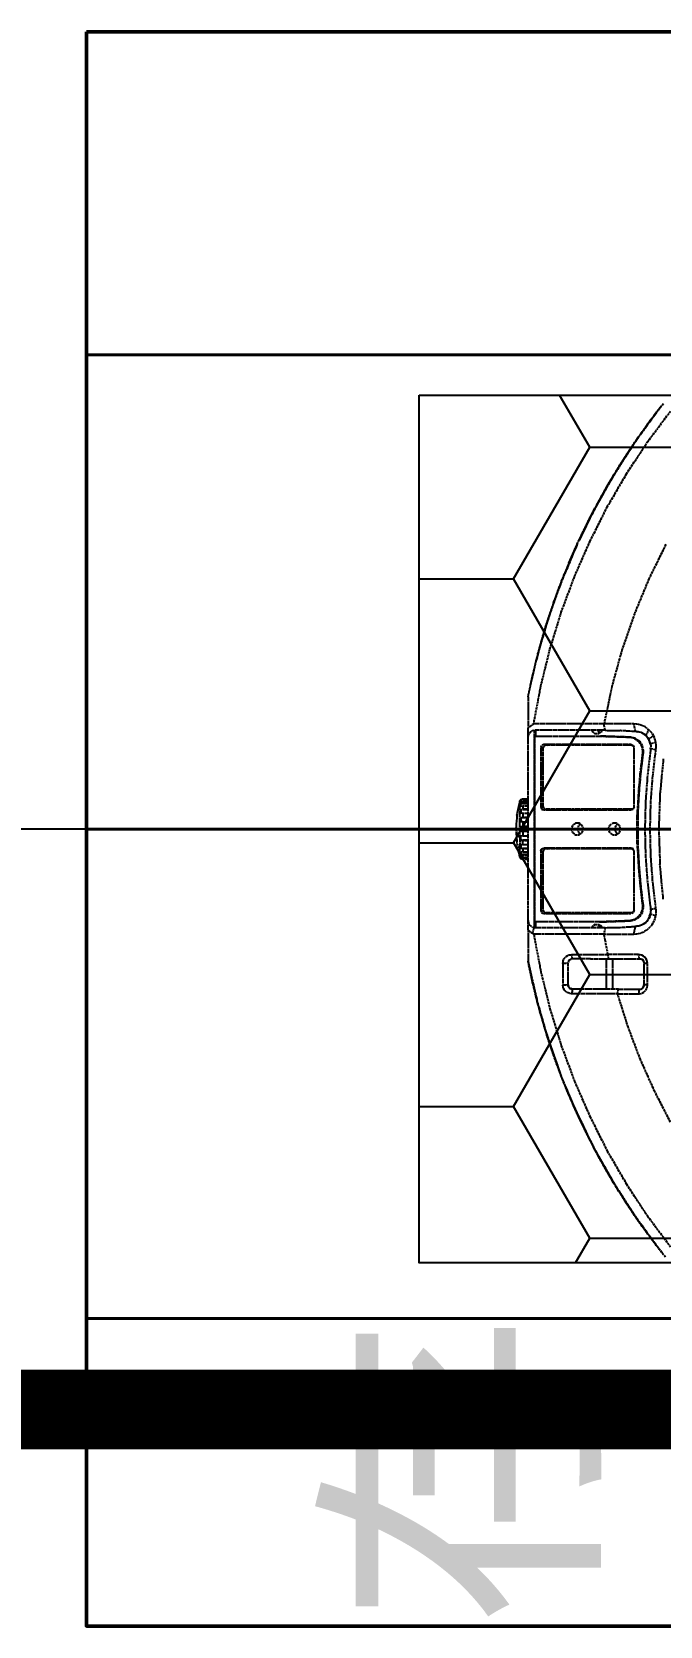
# Model space of a CAD drawing. Header units: inches. Extents: x 185496 to 352137, y 107182 to 179410.
# Drawn here: x 244334 to 244747, y 160279 to 161326 of the extents above; entities that cross this region are included whole.
import ezdxf

# ---------------------------------------------------------------- set-up
doc = ezdxf.new("R2010")
doc.units = ezdxf.units.IN
doc.header["$MEASUREMENT"] = 0
doc.linetypes.add('CENTER', pattern=[2, 1.25, -0.25, 0.25, -0.25])
doc.linetypes.add('CONTINOUS', pattern=[0])
for name, color, linetype in [('1轮廓实线层', 7, 'Continuous'), ('3中心线层', 1, 'CENTER'), ('5剖面线层', 2, 'Continuous'), ('DIM', 2, 'Continuous'), ('ZSX', 4, 'Continuous')]:
    doc.layers.add(name, color=color, linetype=linetype)
doc.styles.get("Standard").update_dxf_attribs({"font": 'arial.ttf'})

# ---------------------------------------------------------------- blocks, each defined once
blk = doc.blocks.new('生产区')
at = {"layer": 'ZSX', "color": 0, "const_width": 0.35, "elevation": -1257.5994}
blk.add_lwpolyline([(120680.409, 1511.0965), (120726.1321, 1511.0965)], dxfattribs=at)
blk = doc.blocks.new('A$C7CA8012E')
at = {"layer": '3中心线层', "lineweight": -3}
for p, q in [((-796.3, 276.9), (-811.9, 255.6)), ((-811.7, 255.9), (-798.7, 273.7)), ((-804.6, 254.3), (-789.5, 274.5)), ((-804.6, 265.8), (-798.7, 273.7)), ((-798.7, 273.7), (-794.2, 279.5)), ((-798.7, 273.7), (-797, 275.9)), ((-798.7, 273.8), (-798.7, 273.7)), ((-798.7, 273.7), (-798.7, 273.7)), ((-804.6, 265.8), (-808.5, 260.2)), ((-800, 271.9), (-804.6, 265.8)), ((-811.9, 255.6), (-826.2, 233.5)), ((-812, 255.4), (-821.7, 240.7)), ((-818.4, 233.3), (-804.6, 254.3)), ((-812, 255.4), (-818.3, 246.1)), ((-811.7, 255.9), (-812.2, 255.1)), ((-812.2, 255.1), (-811.9, 255.6)), ((-811.7, 255.9), (-811.8, 255.7)), ((-811.7, 255.9), (-811.7, 255.9)), ((-811.7, 255.9), (-811.7, 255.9)), ((-818.3, 246.1), (-822.6, 239.1)), ((-814.7, 251.2), (-818.3, 246.1)), ((-839.2, 210.6), (-826.2, 233.5)), ((-831.2, 225.1), (-827.7, 230.9)), ((-831.1, 211.5), (-818.4, 233.3)), ((-827.7, 230.9), (-830.9, 225.6)), ((-826.2, 233.5), (-830.5, 226.2)), ((-821.7, 240.8), (-826.2, 233.5)), ((-821.7, 240.7), (-824.6, 235.9)), ((-821.7, 240.8), (-821.7, 240.7)), ((-821.7, 240.8), (-821.7, 240.7)), ((-831.5, 224.5), (-839.8, 209.5)), ((-831.5, 224.5), (-838, 212.7)), ((-837.9, 212.9), (-831.2, 225.1)), ((-830.9, 225.6), (-835.6, 217)), ((-831.2, 225.1), (-831.5, 224.5)), ((-831.2, 225.1), (-831.2, 225.1)), ((-831.2, 225.1), (-831.2, 225.1)), ((-828.3, 229.8), (-830.9, 225.6)), ((-850.9, 187), (-839.2, 210.6)), ((-842.4, 189), (-831.1, 211.5)), ((-839.5, 210), (-840.1, 209)), ((-840.1, 209), (-839.5, 210)), ((-839.8, 209.5), (-839.2, 210.6)), ((-850.9, 187), (-843.2, 202.9)), ((-843.2, 202.9), (-849.5, 189.7)), ((-842.8, 203.7), (-849.4, 189.9)), ((-842.4, 204.6), (-847.4, 193.9)), ((-842.9, 203.6), (-847.1, 194.8)), ((-842.9, 203.6), (-843.2, 202.9)), ((-842.8, 203.7), (-842.9, 203.6)), ((-842.8, 203.7), (-840.1, 209)), ((-840.1, 209), (-842.4, 204.6)), ((-840.6, 207.7), (-842.4, 204.6)), ((-852.5, 165.9), (-842.4, 189)), ((-861.1, 162.7), (-850.9, 187)), ((-852.7, 182.9), (-858.3, 169.2)), ((-856.3, 174.6), (-851.5, 185.4)), ((-856.2, 174.9), (-853, 182.2)), ((-853, 182.2), (-853.7, 180.6)), ((-851.5, 185.4), (-852.7, 182.9)), ((-851.7, 185), (-852.7, 182.9)), ((-851.7, 185.2), (-851.6, 185.3)), ((-851.6, 185.3), (-851.6, 185.3)), ((-851.6, 185.3), (-851.6, 185.3)), ((-851.6, 185.3), (-851.6, 185.3)), ((-851.1, 186.3), (-851.5, 185.4)), ((-850.9, 187), (-851.4, 185.8)), ((-792.7, 186.8), (-803.7, 164.4)), ((-856.3, 174.6), (-860.7, 163.7)), ((-856.3, 174.5), (-858.5, 169.1)), ((-856.3, 174.5), (-856.3, 174.5)), ((-856.3, 174.5), (-856.3, 174.5)), ((-869.9, 137.9), (-861.1, 162.7)), ((-866.3, 148.6), (-862.1, 160)), ((-862.1, 160.2), (-863, 157.8)), ((-862.1, 160), (-863, 157.8)), ((-861.3, 142.3), (-852.5, 165.9)), ((-861.1, 162.7), (-861.3, 162.2)), ((-861.1, 162.8), (-860.7, 163.7)), ((-861.1, 162.7), (-861.1, 162.8)), ((-860.8, 163.6), (-860.8, 163.5)), ((-860.8, 163.5), (-860.8, 163.4)), ((-860.8, 163.5), (-860.8, 163.5)), ((-803.7, 164.4), (-813.3, 141.3)), ((-866.5, 148.1), (-866.6, 147.6)), ((-866.5, 148), (-866.6, 147.6)), ((-866.5, 148), (-866.6, 147.7)), ((-866.5, 148), (-866.5, 148)), ((-877.2, 112.6), (-869.9, 137.9)), ((-876.6, 115), (-870.4, 136.3)), ((-871.6, 132.6), (-869.9, 137.8)), ((-869.9, 137.9), (-871, 134.5)), ((-869.9, 137.9), (-869.9, 137.9)), ((-868.7, 118.2), (-861.3, 142.3)), ((-813.3, 141.3), (-821.5, 117.6)), ((-876.1, 117), (-871.6, 132.6)), ((-871.6, 132.4), (-873.8, 124.9)), ((-871.6, 132.6), (-871.6, 132.4)), ((-871.6, 132.5), (-871.6, 132.4)), ((-871.5, 132.7), (-870.8, 135.1)), ((-870.8, 135.1), (-871, 134.5)), ((-876.6, 115.1), (-876.3, 116.1)), ((-876.3, 116), (-876.4, 115.8)), ((-876.3, 116.1), (-876.1, 117)), ((-876.3, 116.1), (-876.3, 116)), ((-876.3, 116), (-876.3, 116)), ((-876.1, 116.9), (-876.1, 116.9)), ((-874.7, 93.8), (-868.7, 118.2)), ((-821.5, 117.6), (-828.1, 93.5)), ((-883.1, 86.9), (-877.2, 112.6)), ((-880.1, 100.7), (-877.3, 112.4)), ((-880.1, 100.7), (-877.6, 111.1)), ((-877.2, 112.6), (-877.7, 110.9)), ((-877.3, 112.4), (-877.7, 110.9)), ((-876.7, 114.5), (-877.2, 112.7)), ((-877.2, 112.6), (-877.2, 112.7)), ((-877, 113.2), (-876.7, 114.5)), ((-876.6, 115), (-876.7, 114.7)), ((-876.7, 114.7), (-876.7, 114.5)), ((-876.7, 114.5), (-876.7, 114.5)), ((-876.6, 115.1), (-876.6, 115)), ((-876.6, 115), (-876.5, 115)), ((-883.1, 86.9), (-880.1, 100.7)), ((-883.1, 86.9), (-883.1, 66.6)), ((-879.4, 69), (-874.7, 93.8)), ((-828.1, 93.5), (-833.2, 69)), ((-881.2, 67.8), (-883.1, 66.6)), ((-883.1, 66.6), (-883.1, 66.3)), ((-883.1, 60.1), (-883.1, 66.3)), ((-881.6, 63.7), (-882.8, 61.8)), ((-881.6, 63.7), (-880.1, 64.6)), ((-879.4, 69), (-881.2, 67.8)), ((-880.1, 64.6), (-879.1, 64.8)), ((-868, 69), (-879.4, 69)), ((-867.5, 64.9), (-879.1, 64.9)), ((-879.1, 64.9), (-879.1, 64.8)), ((-879.1, 64.8), (-879.1, -64.8)), ((-878.1, 61), (-878.1, 64.9)), ((-856.5, 69), (-868, 69)), ((-855.9, 64.9), (-867.5, 64.9)), ((-844.9, 69), (-856.5, 69)), ((-844.3, 64.9), (-855.9, 64.9)), ((-833.2, 69), (-844.9, 69)), ((-832.5, 64.8), (-844.3, 64.9)), ((-841.3, 64.9), (-841.1, 64.1)), ((-841.1, 64.1), (-839.1, 62.7)), ((-837.3, 64.9), (-837.1, 64.1)), ((-837.1, 64.1), (-835.9, 63.3)), ((-836.7, 62.7), (-834.7, 64.1)), ((-834.7, 64.1), (-834.5, 64.8)), ((-823.4, 69), (-833.2, 69)), ((-832.5, 64.8), (-833.2, 69)), ((-832.5, 64.8), (-822.7, 64.6)), ((-813.6, 69), (-823.4, 69)), ((-813, 64), (-822.7, 64.6)), ((-810.5, 68.7), (-813.6, 69)), ((-812.5, 64), (-813.6, 69)), ((-812.5, 64), (-813, 64)), ((-808.8, 63.3), (-812.5, 64)), ((-810.6, 63.8), (-812.5, 64)), ((-808.7, 63.3), (-810.6, 63.8)), ((-809, 68.3), (-810.5, 68.7)), ((-806.2, 67), (-809, 68.3)), ((-808.7, 63.3), (-807, 62.3)), ((-806.3, 61.8), (-808.7, 63.3)), ((-803.7, 65.1), (-806.2, 67)), ((-805.7, 61.4), (-803.7, 65.1)), ((-802.1, 63.4), (-803.7, 65.1)), ((-800.8, 61.4), (-802.1, 63.4)), ((-883.1, 60.1), (-882.8, 61.8)), ((-883.1, -60.1), (-883.1, 60.1)), ((-878.7, 61), (-836.1, 61)), ((-878.7, -61), (-878.7, 61)), ((-874.2, 54.9), (-874.8, 53.5)), ((-874.8, 53.5), (-873.1, 53.5)), ((-874.8, 53.5), (-874.8, 14.5)), ((-872.8, 55.5), (-874.2, 54.9)), ((-873, 54), (-873.3, 53)), ((-873.3, 53), (-873.3, 15)), ((-872.3, 54.7), (-873, 54)), ((-815.5, 55.5), (-872.8, 55.5)), ((-871.3, 55), (-872.3, 54.7)), ((-815, 55), (-871.3, 55)), ((-870.6, 55), (-869.4, 55.5)), ((-865.1, 55.5), (-865.1, 55)), ((-839.1, 62.7), (-836.7, 62.7)), ((-836.1, 61), (-816.5, 60.3)), ((-836.1, 61), (-835.5, 61)), ((-815.9, 60.3), (-835.5, 61)), ((-813.2, 59.5), (-816.5, 60.3)), ((-816.5, 60.3), (-815.9, 60.3)), ((-812.6, 59.5), (-815.9, 60.3)), ((-815.5, 55.5), (-814.1, 54.9)), ((-815, 55), (-814, 54.7)), ((-814.1, 54.9), (-813.5, 53.5)), ((-813.5, 14.5), (-813.5, 53.5)), ((-813.2, 59.5), (-810.4, 57.5)), ((-809.8, 57.5), (-812.6, 59.5)), ((-810.4, 57.5), (-808.6, 54.7)), ((-808, 54.7), (-809.8, 57.5)), ((-808.6, 54.7), (-807.9, 51.3)), ((-807.3, 51.3), (-808, 54.7)), ((-805.7, 61.4), (-807, 62.3)), ((-803.7, 58.8), (-806, 61.6)), ((-805.7, 61.4), (-805.5, 61.1)), ((-804.2, 59.6), (-805.5, 61.1)), ((-802.6, 52.6), (-804.7, 35.1)), ((-803.8, 58.9), (-804.2, 59.6)), ((-803.8, 58.9), (-800.8, 61.4)), ((-802.7, 55.9), (-803.8, 58.9)), ((-803.3, 57.9), (-803.8, 58.9)), ((-802.7, 55.8), (-803.3, 57.9)), ((-802.7, 56), (-803.3, 57.9)), ((-799.2, 56.9), (-802.7, 55.8)), ((-802.7, 55.8), (-802.7, 56)), ((-802.7, 55.8), (-802.5, 54)), ((-802.7, 55.8), (-802.5, 54)), ((-802.6, 52.6), (-802.5, 54)), ((-799.1, 52.1), (-802.6, 52.6)), ((-800.1, 60), (-800.8, 61.4)), ((-799.6, 58.5), (-800.1, 60)), ((-799.2, 56.9), (-799.6, 58.5)), ((-799, 55.3), (-799.2, 56.9)), ((-799.1, 52.1), (-799, 53.7)), ((-799, 53.7), (-799, 55.3)), ((-808, 50), (-809.5, 37.5)), ((-808.9, 37.5), (-807.4, 50)), ((-807.9, 51.3), (-808, 50)), ((-807.4, 50), (-808, 50)), ((-807.3, 51.3), (-807.9, 51.3)), ((-807.4, 50), (-807.3, 51.3)), ((-801.2, 34.8), (-799.1, 52.1)), ((-794.3, 46), (-796.5, 23.1)), ((-809.5, 37.5), (-810.6, 25.1)), ((-810, 25.1), (-808.9, 37.5)), ((-804.7, 35.1), (-806, 17.6)), ((-802.5, 17.4), (-801.2, 34.8)), ((-878.7, 31), (-879.1, 31)), ((-878.7, 28), (-879.1, 28)), ((-810.6, 25.1), (-811.3, 12.5)), ((-810.7, 12.5), (-810, 25.1)), ((-796.5, 23.1), (-797.3, 0)), ((-890.4, 8.9), (-888.5, 17.7)), ((-888.5, 18.5), (-889.7, 12.2)), ((-888.5, 18.5), (-887.9, 19.4)), ((-888.5, 17.7), (-888.5, 18.5)), ((-888.5, 17.7), (-888.5, 15.6)), ((-888.5, 12.5), (-888.5, 15.6)), ((-888.5, 8.5), (-888.5, 12.5)), ((-887.9, 19.4), (-886.6, 19.9)), ((-886.6, 19.5), (-887.9, 19)), ((-887.9, 19), (-887.9, 18)), ((-887.9, 19), (-883.1, 19)), ((-887.9, 18), (-886.6, 18.5)), ((-887.9, 16.7), (-886.6, 17.1)), ((-887.9, 14.9), (-887.9, 16.7)), ((-887.9, 16.7), (-883.1, 16.7)), ((-887.9, 14.9), (-886.6, 15.3)), ((-887.9, 12.7), (-886.6, 13)), ((-887.9, 12.7), (-887.9, 10.2)), ((-887.9, 12.7), (-883.1, 12.7)), ((-886.6, 10.5), (-887.9, 10.2)), ((-886.6, 17), (-887.7, 16.7)), ((-886.6, 19.9), (-886.6, 19.5)), ((-886.6, 19.9), (-883.1, 19.9)), ((-883.1, 19.5), (-886.6, 19.5)), ((-886.6, 17.1), (-886.6, 18.5)), ((-883.1, 18.5), (-886.6, 18.5)), ((-883.1, 17.1), (-886.6, 17.1)), ((-886.6, 17), (-886.6, 17.1)), ((-886.6, 17), (-883.1, 17)), ((-886.6, 15.3), (-886.6, 13)), ((-886.6, 15.3), (-883.1, 15.3)), ((-883.1, 13), (-886.6, 13)), ((-886.6, 10.5), (-886.6, 7.7)), ((-886.6, 10.5), (-883.1, 10.5)), ((-878.7, 18.4), (-879.1, 18.4)), ((-874.8, 14.5), (-874.2, 13.1)), ((-874.8, 14.5), (-873.1, 14.5)), ((-874.2, 13.1), (-872.8, 12.5)), ((-873.3, 15), (-873, 14)), ((-873, 14), (-872.3, 13.3)), ((-872.8, 12.5), (-815.5, 12.5)), ((-872.3, 13.3), (-871.3, 13)), ((-815, 13), (-871.3, 13)), ((-869.4, 12.5), (-870.6, 13)), ((-865.1, 13), (-865.1, 12.5)), ((-815.5, 12.5), (-814.1, 13.1)), ((-814, 13.3), (-815, 13)), ((-813.5, 14.5), (-814.1, 13.1)), ((-811.5, 0), (-811.3, 12.5)), ((-810.9, 0), (-810.7, 12.5)), ((-806, 17.6), (-806.4, 0)), ((-802.9, 0), (-802.5, 17.4)), ((-890.4, 8.9), (-891.1, 0)), ((-891.1, 0), (-890.4, -2.9)), ((-891.1, 0), (-890.4, -8.9)), ((-888.5, 3.9), (-888.5, 8.5)), ((-888.5, -0.9), (-888.5, 3.9)), ((-887.9, 7.5), (-886.6, 7.7)), ((-887.9, 7.5), (-887.9, 4.6)), ((-887.9, 7.5), (-883.1, 7.5)), ((-886.6, 4.7), (-887.9, 4.6)), ((-887.9, 1.6), (-886.6, 1.6)), ((-887.9, -1.5), (-887.9, 1.6)), ((-887.9, 1.6), (-883.1, 1.6)), ((-887.1, 7.5), (-886.6, 7.6)), ((-886.6, 7.7), (-883.1, 7.7)), ((-886.6, 7.7), (-886.6, 7.6)), ((-886.6, 7.6), (-883.1, 7.6)), ((-886.6, 4.7), (-886.6, 1.6)), ((-886.6, 4.7), (-883.1, 4.7)), ((-883.1, 1.6), (-886.6, 1.6)), ((-886.6, 1.6), (-886.6, 1.6)), ((-853.9, 2.4), (-854.7, 0)), ((-854.7, 0), (-853.9, -2.4)), ((-850.7, 0), (-854.7, 0)), ((-852, 3.8), (-853.9, 2.4)), ((-849.5, 3.8), (-852, 3.8)), ((-849.9, 2.4), (-850.7, 0)), ((-850.7, 0), (-849.9, -2.4)), ((-848.7, 3.2), (-849.9, 2.4)), ((-847.6, 2.4), (-849.5, 3.8)), ((-846.8, 0), (-847.6, 2.4)), ((-847.6, -2.4), (-846.8, 0)), ((-830.2, 0), (-829.4, 2.4)), ((-829.4, -2.4), (-830.2, 0)), ((-826.2, 0), (-830.2, 0)), ((-829.4, 2.4), (-827.5, 3.8)), ((-825, 3.8), (-827.5, 3.8)), ((-825.4, 2.4), (-826.2, 0)), ((-826.2, 0), (-825.4, -2.4)), ((-824.3, 3.2), (-825.4, 2.4)), ((-823.1, 2.4), (-825, 3.8)), ((-822.3, 0), (-823.1, 2.4)), ((-823.1, -2.4), (-822.3, 0)), ((-811.3, -12.5), (-811.5, 0)), ((-810.9, 0), (-811.5, 0)), ((-810.7, -12.5), (-810.9, 0)), ((-802.9, 0), (-806.4, 0)), ((-806.4, 0), (-806, -17.6)), ((-802.9, 0), (-797.3, 0)), ((-802.5, -17.4), (-802.9, 0)), ((-795.8, 0), (-797.3, 0)), ((-797.3, 0), (-796.5, -23.1)), ((-890.4, -2.9), (-888.5, -5.7)), ((-888.5, -18.5), (-890.4, -8.9)), ((-888.5, -5.7), (-888.5, -0.9)), ((-888.5, -5.7), (-887.9, -6)), ((-888.5, -5.7), (-888.5, -10)), ((-888.5, -13.7), (-888.5, -10)), ((-887.9, -1.5), (-886.6, -1.5)), ((-887.9, -1.5), (-883.1, -1.5)), ((-886.6, -4.6), (-887.9, -4.5)), ((-887.9, -6), (-887.9, -4.5)), ((-887.9, -7.4), (-887.9, -6)), ((-887.9, -7.4), (-886.6, -7.6)), ((-883.1, -7.4), (-887.9, -7.4)), ((-887.9, -10.1), (-886.6, -10.4)), ((-887.9, -10.1), (-887.9, -12.6)), ((-887.1, -7.5), (-883.1, -7.5)), ((-886.6, -1.5), (-883.1, -1.5)), ((-886.6, -1.5), (-886.6, -4.6)), ((-883.1, -4.6), (-886.6, -4.6)), ((-886.6, -10.4), (-886.6, -7.6)), ((-886.6, -7.6), (-883.1, -7.6)), ((-883.1, -10.4), (-886.6, -10.4)), ((-878.7, -5.7), (-879.1, -5.7)), ((-853.9, -2.4), (-852, -3.8)), ((-852, -3.8), (-849.5, -3.8)), ((-849.9, -2.4), (-848.7, -3.2)), ((-849.5, -3.8), (-847.6, -2.4)), ((-827.5, -3.8), (-829.4, -2.4)), ((-827.5, -3.8), (-825, -3.8)), ((-825.4, -2.4), (-824.3, -3.2)), ((-825, -3.8), (-823.1, -2.4)), ((-888.5, -16.5), (-888.5, -13.7)), ((-888.5, -16.5), (-888.5, -18.1)), ((-888.5, -18.5), (-888.5, -18.1)), ((-888.5, -18.5), (-887.9, -19.4)), ((-887.9, -12.6), (-886.6, -12.9)), ((-887.9, -12.6), (-883.1, -12.6)), ((-887.9, -14.8), (-886.6, -15.2)), ((-887.9, -14.8), (-887.9, -16.6)), ((-887.9, -16.6), (-886.6, -17)), ((-887.9, -16.6), (-883.1, -16.6)), ((-887.9, -18), (-886.6, -18.5)), ((-887.9, -18), (-887.9, -18.9)), ((-886.6, -19.4), (-887.9, -18.9)), ((-887.9, -18.9), (-883.1, -18.9)), ((-886.6, -19.9), (-887.9, -19.4)), ((-887.9, -19.4), (-887.9, -19.4)), ((-887.9, -19.4), (-887.9, -19.4)), ((-887.9, -19.4), (-886.6, -19.9)), ((-887.8, -19), (-883.1, -19)), ((-886.6, -12.9), (-886.6, -15.2)), ((-886.6, -12.9), (-883.1, -12.9)), ((-883.1, -15.2), (-886.6, -15.2)), ((-886.6, -18.5), (-886.6, -17)), ((-886.6, -17), (-883.1, -17)), ((-886.6, -18.5), (-883.1, -18.5)), ((-886.6, -19.9), (-886.6, -19.4)), ((-886.6, -19.4), (-883.1, -19.4)), ((-886.6, -19.9), (-883.1, -19.9)), ((-886.6, -19.9), (-883.1, -19.9)), ((-886.6, -19.9), (-886.6, -19.9)), ((-878.7, -18.4), (-879.1, -18.4)), ((-874.8, -14.5), (-874.2, -13.1)), ((-874.8, -14.5), (-874.8, -53.5)), ((-874.8, -14.5), (-873.1, -14.5)), ((-874.2, -13.1), (-872.8, -12.5)), ((-873, -14), (-873.3, -15)), ((-873.3, -15), (-873.3, -53)), ((-872.3, -13.3), (-873, -14)), ((-815.5, -12.5), (-872.8, -12.5)), ((-871.3, -13), (-872.3, -13.3)), ((-815, -13), (-871.3, -13)), ((-870.6, -13), (-869.4, -12.5)), ((-865.1, -12.5), (-865.1, -13)), ((-814.1, -13.1), (-815.5, -12.5)), ((-815, -13), (-814, -13.3)), ((-813.5, -14.5), (-814.1, -13.1)), ((-813.5, -53.5), (-813.5, -14.5)), ((-811.3, -12.5), (-810.6, -25.1)), ((-810, -25.1), (-810.7, -12.5)), ((-806, -17.6), (-804.7, -35.1)), ((-801.2, -34.8), (-802.5, -17.4)), ((-879.1, -28), (-878.7, -28)), ((-879.1, -31), (-878.7, -31)), ((-810.6, -25.1), (-809.5, -37.5)), ((-808.9, -37.5), (-810, -25.1)), ((-794.3, -46), (-796.5, -23.1)), ((-809.5, -37.5), (-808, -50)), ((-807.4, -50), (-808.9, -37.5)), ((-804.7, -35.1), (-802.6, -52.6)), ((-799.1, -52.1), (-801.2, -34.8)), ((-807.9, -51.3), (-808.6, -54.7)), ((-808, -50), (-807.9, -51.3)), ((-807.4, -50), (-808, -50)), ((-808, -54.7), (-807.3, -51.3)), ((-807.3, -51.3), (-807.9, -51.3)), ((-807.3, -51.3), (-807.4, -50)), ((-802.6, -52.6), (-799.1, -52.1)), ((-798.9, -54.5), (-799.1, -52.1)), ((-883.1, -66.3), (-883.1, -60.1)), ((-883.1, -60.1), (-883, -61)), ((-883, -61), (-882.3, -63)), ((-836.1, -61), (-878.7, -61)), ((-878.1, -64.9), (-878.1, -61)), ((-874.8, -53.5), (-874.2, -54.9)), ((-874.8, -53.5), (-873.1, -53.5)), ((-874.2, -54.9), (-872.8, -55.5)), ((-873.3, -53), (-873, -54)), ((-873, -54), (-872.3, -54.7)), ((-872.8, -55.5), (-815.5, -55.5)), ((-872.3, -54.7), (-871.3, -55)), ((-815, -55), (-871.3, -55)), ((-869.4, -55.5), (-870.6, -55)), ((-865.1, -55), (-865.1, -55.5)), ((-839.1, -62.7), (-841.1, -64.1)), ((-839.1, -62.7), (-836.7, -62.7)), ((-834.7, -64.1), (-836.7, -62.7)), ((-816.5, -60.3), (-836.1, -61)), ((-836.1, -61), (-835.5, -61)), ((-835.5, -61), (-815.9, -60.3)), ((-813.2, -59.5), (-816.5, -60.3)), ((-816.5, -60.3), (-815.9, -60.3)), ((-815.9, -60.3), (-812.6, -59.5)), ((-814.1, -54.9), (-815.5, -55.5)), ((-814, -54.7), (-815, -55)), ((-813.5, -53.5), (-814.1, -54.9)), ((-810.4, -57.5), (-813.2, -59.5)), ((-812.6, -59.5), (-809.8, -57.5)), ((-808.6, -54.7), (-810.4, -57.5)), ((-809.8, -57.5), (-808, -54.7)), ((-806.4, -61.9), (-809.4, -63.5)), ((-807.1, -62.4), (-808.6, -63.2)), ((-805.7, -61.4), (-807.1, -62.4)), ((-806.1, -61.6), (-803.8, -58.9)), ((-805, -60.6), (-805.7, -61.4)), ((-805, -60.6), (-803.8, -58.9)), ((-804, -59.2), (-802.7, -55.8)), ((-803.1, -57.4), (-803.8, -58.9)), ((-803.7, -65.1), (-801.6, -62.8)), ((-803.1, -57.4), (-802.7, -55.8)), ((-802.7, -55.9), (-802.5, -54)), ((-802.7, -55.8), (-802.5, -54)), ((-802.7, -55.8), (-799.2, -56.9)), ((-802.6, -52.6), (-802.5, -54)), ((-801.6, -62.8), (-800.8, -61.4)), ((-800.8, -61.4), (-800.1, -60)), ((-800.1, -60), (-799.6, -58.5)), ((-799.6, -58.5), (-799.2, -56.9)), ((-799.2, -56.9), (-798.9, -54.5)), ((-883.1, -66.3), (-883.1, -66.6)), ((-883.1, -66.6), (-881.2, -67.8)), ((-883.1, -66.6), (-883.1, -86.9)), ((-882.3, -63), (-880.9, -64.2)), ((-880, -68.6), (-881.2, -67.8)), ((-879.1, -64.8), (-880.9, -64.2)), ((-880, -68.6), (-879.1, -64.9)), ((-879.4, -69), (-880, -68.6)), ((-868.7, -69), (-879.4, -69)), ((-879.4, -69), (-874.7, -93.8)), ((-879.1, -64.9), (-879.1, -64.8)), ((-868.9, -64.9), (-879.1, -64.9)), ((-879.1, -64.9), (-879.1, -64.9)), ((-858.8, -64.9), (-868.9, -64.9)), ((-858.1, -69), (-868.7, -69)), ((-848.6, -64.9), (-858.8, -64.9)), ((-847.5, -69), (-858.1, -69)), ((-832.5, -64.8), (-848.6, -64.9)), ((-833.2, -69), (-847.5, -69)), ((-841.1, -64.1), (-841.3, -64.9)), ((-837.1, -64.1), (-837.3, -64.9)), ((-835.9, -63.3), (-837.1, -64.1)), ((-834.5, -64.8), (-834.7, -64.1)), ((-832.5, -64.8), (-833.2, -69)), ((-833.2, -69), (-823.4, -69)), ((-830.6, -82.5), (-833.2, -69)), ((-832.5, -64.8), (-822.7, -64.6)), ((-823.4, -69), (-813.6, -69)), ((-822.7, -64.6), (-813, -64)), ((-813.6, -69), (-812.5, -64)), ((-813.6, -69), (-810.5, -68.7)), ((-812.5, -64), (-813, -64)), ((-809.9, -63.6), (-812.5, -64)), ((-810.4, -63.8), (-812.5, -64)), ((-810.5, -68.7), (-808.3, -68)), ((-808.6, -63.2), (-810.4, -63.8)), ((-808.3, -68), (-806.5, -67.2)), ((-806.5, -67.2), (-804.9, -66.2)), ((-804.9, -66.2), (-803.7, -65.1)), ((-859.3, -85), (-858.1, -83.8)), ((-858.1, -83.8), (-856.7, -82.9)), ((-856.7, -82.9), (-856.1, -82.7)), ((-856.1, -82.7), (-854.5, -82.5)), ((-854.5, -82.5), (-842.5, -82.5)), ((-853.9, -85.2), (-854.5, -82.5)), ((-842.5, -82.5), (-830.6, -82.5)), ((-820.5, -82.5), (-830.6, -82.5)), ((-830.1, -85.2), (-830.6, -82.5)), ((-810.5, -82.5), (-820.5, -82.5)), ((-809.4, -82.6), (-810.5, -82.5)), ((-809.9, -85.2), (-810.5, -82.5)), ((-808.3, -82.9), (-809.4, -82.6)), ((-807.3, -83.5), (-808.3, -82.9)), ((-806.4, -84.2), (-807.3, -83.5)), ((-883.1, -86.9), (-877.2, -112.6)), ((-880.1, -100.7), (-883.1, -86.9)), ((-874.7, -93.8), (-868.7, -118.2)), ((-860.3, -88.3), (-860.1, -86.6)), ((-856.9, -88.2), (-860.3, -88.3)), ((-860.3, -88.3), (-860.3, -102.4)), ((-860.1, -86.6), (-859.3, -85)), ((-856.9, -88.2), (-856.8, -87.9)), ((-856.9, -88.2), (-856.9, -102.2)), ((-856.5, -86.8), (-856.8, -87.9)), ((-855.9, -86), (-856.5, -86.8)), ((-855.9, -86), (-855, -85.4)), ((-853.9, -85.2), (-855, -85.4)), ((-842, -85.2), (-853.9, -85.2)), ((-842, -85.2), (-830.1, -85.2)), ((-831.5, -105.2), (-831.5, -85.2)), ((-830.1, -85.2), (-820, -85.2)), ((-827.5, -105.2), (-827.5, -85.2)), ((-820, -85.2), (-809.9, -85.2)), ((-809.9, -85.2), (-809.3, -85.3)), ((-809.9, -85.2), (-808.3, -85.7)), ((-809.3, -85.3), (-808.7, -85.4)), ((-808.2, -85.7), (-808.7, -85.4)), ((-807.8, -86), (-808.2, -85.7)), ((-808.2, -85.7), (-807.3, -86.8)), ((-807.1, -87), (-807.8, -86)), ((-806.9, -88.2), (-807.1, -87)), ((-807.1, -87), (-806.9, -88.2)), ((-804.7, -88.4), (-806.9, -88.2)), ((-806.9, -102.2), (-806.9, -88.2)), ((-805.7, -85.1), (-806.4, -84.2)), ((-805.1, -86.1), (-805.7, -85.1)), ((-804.8, -87.2), (-805.1, -86.1)), ((-804.7, -88.4), (-804.8, -87.2)), ((-804.6, -102.4), (-804.7, -88.4)), ((-880.1, -100.7), (-877.3, -112.4)), ((-877.6, -111.1), (-880.1, -100.7)), ((-860.3, -102.4), (-856.9, -102.2)), ((-860.1, -103.9), (-860.3, -102.4)), ((-860, -104.3), (-860.1, -103.9)), ((-859.2, -105.9), (-860, -104.3)), ((-856.9, -102.2), (-856.6, -103.4)), ((-856.6, -103.4), (-856.9, -102.2)), ((-856.6, -103.4), (-855.8, -104.5)), ((-855.5, -104.7), (-856.4, -103.7)), ((-855.8, -104.5), (-855.5, -104.7)), ((-807.6, -104.2), (-808.9, -105.1)), ((-808.2, -104.7), (-807.7, -104.3)), ((-807.7, -104.3), (-807.4, -103.9)), ((-807.5, -104.1), (-806.9, -102.2)), ((-807.4, -103.9), (-807.1, -103.4)), ((-807.1, -103.4), (-806.9, -102.8)), ((-804.6, -102.4), (-806.9, -102.2)), ((-806.9, -102.8), (-806.9, -102.2)), ((-805.6, -105.7), (-804.9, -104.1)), ((-804.9, -104.1), (-804.6, -102.4)), ((-877.7, -110.9), (-877.2, -112.7)), ((-877.3, -112.4), (-877.7, -110.9)), ((-877.2, -112.7), (-877.2, -112.6)), ((-869.9, -137.9), (-877.2, -112.6)), ((-876.7, -114.5), (-877.2, -112.7)), ((-876.7, -114.5), (-877, -113.2)), ((-876.7, -114.5), (-876.7, -114.5)), ((-876.7, -114.5), (-876.6, -115)), ((-876.5, -115), (-876.6, -115)), ((-870.4, -136.3), (-876.6, -115)), ((-876.6, -115.1), (-876.6, -115)), ((-876.3, -116.1), (-876.6, -115.1)), ((-857.8, -107.2), (-859.2, -105.9)), ((-856.2, -107.9), (-857.8, -107.2)), ((-854.5, -108.2), (-856.2, -107.9)), ((-855, -105), (-855.5, -104.7)), ((-853.9, -105.2), (-855.4, -104.7)), ((-855, -105), (-854.4, -105.1)), ((-853.9, -105.2), (-854.5, -108.2)), ((-839.3, -108.2), (-854.5, -108.2)), ((-853.9, -105.2), (-854.4, -105.1)), ((-838.9, -105.2), (-853.9, -105.2)), ((-824.3, -108.2), (-839.3, -108.2)), ((-823.8, -105.2), (-838.9, -105.2)), ((-824.3, -108.2), (-823.8, -105.2)), ((-824.3, -108.2), (-810.4, -108.2)), ((-817.4, -130), (-824.3, -108.2)), ((-823.8, -105.2), (-809.9, -105.2)), ((-810.4, -108.2), (-809.9, -105.2)), ((-810.4, -108.2), (-810, -108.2)), ((-810, -108.2), (-808.2, -107.8)), ((-809.9, -105.2), (-809, -105.1)), ((-809.9, -105.2), (-809.3, -105.1)), ((-809.3, -105.1), (-809, -105.1)), ((-809, -105.1), (-808.7, -105)), ((-808.7, -105), (-808.2, -104.7)), ((-808.2, -107.8), (-806.8, -107)), ((-806.8, -107), (-805.6, -105.7)), ((-876.1, -117), (-876.3, -116.1)), ((-876.1, -116.9), (-876.1, -116.9)), ((-871.6, -132.6), (-876.1, -117)), ((-876, -117.1), (-874.6, -122.2)), ((-874.6, -122.2), (-872.4, -129.7)), ((-874.6, -122.2), (-872.9, -128.1)), ((-868.7, -118.2), (-861.3, -142.3)), ((-871.6, -132.6), (-869.9, -137.8)), ((-871.1, -134), (-871, -134.5)), ((-870.3, -136.5), (-871.1, -134)), ((-870.5, -135.9), (-870.3, -136.5)), ((-809.3, -151.4), (-817.4, -130)), ((-870.3, -136.5), (-870.1, -137.1)), ((-869.9, -137.9), (-870.2, -136.8)), ((-869.9, -137.9), (-869.8, -138)), ((-866.5, -148.1), (-869.9, -137.9)), ((-869.9, -137.9), (-869.9, -137.9)), ((-861.1, -162.7), (-869.9, -137.9)), ((-869.8, -138), (-869.9, -137.9)), ((-869.8, -138), (-861.9, -160.7)), ((-869.4, -139.5), (-868, -143.6)), ((-868, -143.6), (-867.4, -145.5)), ((-861.3, -142.3), (-852.5, -165.9)), ((-861.1, -162.6), (-866.5, -148.1)), ((-864.9, -152.3), (-863.5, -156.3)), ((-863.5, -156.3), (-862.5, -159.1)), ((-863.5, -156.3), (-862.8, -158.1)), ((-800, -172.2), (-809.3, -151.4)), ((-862.1, -160.2), (-863, -157.8)), ((-862.5, -159.1), (-863, -157.8)), ((-861.1, -162.6), (-861.9, -160.7)), ((-861.4, -161.7), (-861.9, -160.7)), ((-861.1, -162.7), (-861.3, -162.2)), ((-861.1, -162.7), (-861.1, -162.8)), ((-850.9, -187), (-861.1, -162.7)), ((-860.7, -163.7), (-861.1, -162.8)), ((-856.3, -174.6), (-860.7, -163.7)), ((-852.5, -165.9), (-842.4, -189)), ((-852.7, -182.9), (-858.3, -169.2)), ((-857.1, -172.6), (-858, -170.3)), ((-857.9, -170.6), (-857.1, -172.6)), ((-856.6, -173.8), (-857.1, -172.6)), ((-857.1, -172.6), (-856.8, -173.3)), ((-856.3, -174.6), (-852.7, -182.9)), ((-851.5, -185.4), (-856.3, -174.6)), ((-855.1, -177.4), (-853.3, -181.6)), ((-789.6, -192.5), (-800, -172.2)), ((-853.1, -181.9), (-853.7, -180.6)), ((-853.3, -181.6), (-853.7, -180.6)), ((-852.7, -182.9), (-851.7, -185)), ((-851.5, -185.4), (-851.1, -186.3)), ((-851.4, -185.8), (-850.9, -187)), ((-850.9, -187), (-850.2, -188.3)), ((-839.2, -210.6), (-850.9, -187)), ((-850.4, -187.9), (-849, -190.9)), ((-843.2, -202.9), (-850.4, -187.9)), ((-850.1, -188.6), (-849, -190.9)), ((-849.4, -189.9), (-842.8, -203.7)), ((-849, -190.9), (-845.9, -197.3)), ((-847.4, -193.9), (-842.4, -204.6)), ((-842.4, -189), (-831.1, -211.5)), ((-843.2, -202.9), (-842.9, -203.5)), ((-842.4, -204.6), (-842.8, -203.7)), ((-842.4, -204.6), (-840.6, -207.7)), ((-842.2, -204.8), (-840.1, -209)), ((-839.5, -210), (-840.1, -209)), ((-839.4, -210.3), (-840.1, -209)), ((-839.6, -209.9), (-839.2, -210.6)), ((-839.2, -210.6), (-838.8, -211.4)), ((-826.2, -233.5), (-839.2, -210.6)), ((-836.4, -215.8), (-839, -211)), ((-831.2, -225.1), (-837.9, -212.9)), ((-836.4, -215.8), (-831.5, -224.5)), ((-834.1, -219.8), (-836.4, -215.8)), ((-835.6, -217), (-830.9, -225.6)), ((-831.1, -211.5), (-818.4, -233.3)), ((-831.3, -224.9), (-831.5, -224.5)), ((-831.2, -225.1), (-830.9, -225.6)), ((-830.9, -225.6), (-828.3, -229.8)), ((-830.5, -226.3), (-826.2, -233.5)), ((-825.9, -234), (-830.5, -226.3)), ((-830, -227), (-827.8, -230.6)), ((-827, -232.1), (-828.2, -230.1)), ((-811.9, -255.6), (-826.2, -233.5)), ((-825.9, -234), (-826.1, -233.7)), ((-823.4, -238), (-825.9, -234)), ((-824.6, -236), (-821.7, -240.7)), ((-822.6, -239.1), (-818.3, -246.1)), ((-818.3, -246.1), (-821.7, -240.7)), ((-818.4, -233.3), (-804.6, -254.3)), ((-812, -255.4), (-818.3, -246.1)), ((-818.3, -246.1), (-814.7, -251.2)), ((-817.9, -246.7), (-818.1, -246.4)), ((-817.9, -246.7), (-811.7, -255.8)), ((-816.9, -248.2), (-817.9, -246.7)), ((-811.7, -255.8), (-811.9, -255.6)), ((-796.3, -276.9), (-811.9, -255.6)), ((-811.8, -255.7), (-811.7, -255.9)), ((-811.7, -255.9), (-798.7, -273.7)), ((-811.7, -255.9), (-804.6, -265.8)), ((-811.6, -256), (-809.5, -259.1)), ((-809.5, -259.1), (-810.4, -257.7)), ((-808.1, -261), (-809.5, -259.1)), ((-808.5, -260.2), (-804.6, -265.8)), ((-804.6, -254.3), (-789.5, -274.5)), ((-804.6, -265.8), (-800, -271.9)), ((-798.8, -273.6), (-798.9, -273.5)), ((-798.8, -273.6), (-798.7, -273.7)), ((-798.8, -273.7), (-798.8, -273.6)), ((-798.7, -273.7), (-797, -275.9)), ((-798.7, -273.7), (-792.9, -281))]:
    blk.add_line(p, q, dxfattribs=at)
blk.add_arc((-445.3, 1.3), 446, 158.7991, 162.1693, dxfattribs=at)
blk = doc.blocks.new('A$C116838D2')
at = {"layer": '5剖面线层', "linetype": 'CONTINOUS', "lineweight": -2}
h = blk.add_hatch(dxfattribs=at)
h.set_pattern_fill('HONEY', color=4, scale=800)
h.set_pattern_definition([(0, (-542349.5, -353625.5), (150, 86.60254), [100, -200]), (120, (-542349.5, -353625.5), (-150, 86.60254), [100, -200]), (60, (-542349.5, -353625.5), (3e-14, 173.205081), [-200, 100])])
h.paths.add_polyline_path([(-948, 285), (-1131.5, 285), (-1131.5, 0), (-948, 0)])
h.paths.add_polyline_path([(-675, 285), (-948, 285), (-948, 0), (-675, 0)])
h.paths.add_polyline_path([(-675, 285), (-675, 0), (-387.5, 0), (-387.5, 285)])
h.paths.add_polyline_path([(-60.5, 0), (-60.5, 285), (-387.5, 285), (-387.5, 0)])
h.paths.add_polyline_path([(-60.5, -285), (-60.5, 0), (-387.5, 0), (-387.5, -285)])
h.paths.add_polyline_path([(-675, -285), (-387.5, -285), (-387.5, 0), (-675, 0)])
h.paths.add_polyline_path([(-948, -285), (-675, -285), (-675, 0), (-948, 0)])
h.paths.add_polyline_path([(-1131.5, -285), (-948, -285), (-948, 0), (-1131.5, 0)])
at = {"layer": '1轮廓实线层', "color": 0, "linetype": 'CONTINOUS', "lineweight": 40}
for p, q in [((-1350, 311.5), (0, 311.5)), ((-1350, 0), (0, 0)), ((-1350, -321.5), (0, -321.5))]:
    blk.add_line(p, q, dxfattribs=at)
at = {"layer": '1轮廓实线层', "color": 0, "linetype": 'CONTINOUS', "lineweight": 50}
blk.add_lwpolyline([(-1350, 523.5), (0, 523.5), (0, -523.5), (-1350, -523.5)], close=True, dxfattribs=at)
at = {"layer": '1轮廓实线层', "color": 0, "linetype": 'CONTINOUS', "lineweight": -2}
blk.add_lwpolyline([(-1131.5, 285), (-60.5, 285), (-60.5, -285), (-1131.5, -285)], close=True, dxfattribs=at)

msp = doc.modelspace()

# ---------------------------------------------------------------- linework, layer by layer
at = {"color": 5, "ltscale": 100}
msp.add_line((245720.11, 160802.68, 651190.09), (241239.4, 160802.68, 187814.87), dxfattribs=at)

# ---------------------------------------------------------------- block references
at = {"layer": '1轮廓实线层', "color": 0, "linetype": 'CONTINOUS', "lineweight": -2}
msp.add_blockref('A$C116838D2', (245720.11, 160802.68, 651190.09), dxfattribs=at)
at = {"layer": '1轮廓实线层', "color": 1, "linetype": 'CONTINOUS'}
msp.add_blockref('A$C7CA8012E', (245543.25, 160802.68, 651190.09), dxfattribs=at)
at = {"layer": 'DIM', "xscale": 150, "yscale": 150, "zscale": 150}
msp.add_blockref('生产区', (-17863053.45, -66243.05, 276290.76), dxfattribs=at)

# ---------------------------------------------------------------- texts
at = {"ltscale": 100, "insert": (244542.11, 160279.18, 651190.09), "char_height": 150, "attachment_point": 1, "rotation": 90}
msp.add_mtext_dynamic_manual_height_columns('{\\fMicrosoft YaHei|b0|i0|c134|p34;存\\P放\\P位\\P}', width=350, gutter_width=1750, heights=[0], dxfattribs=at)

doc.saveas('drawing.dxf')
